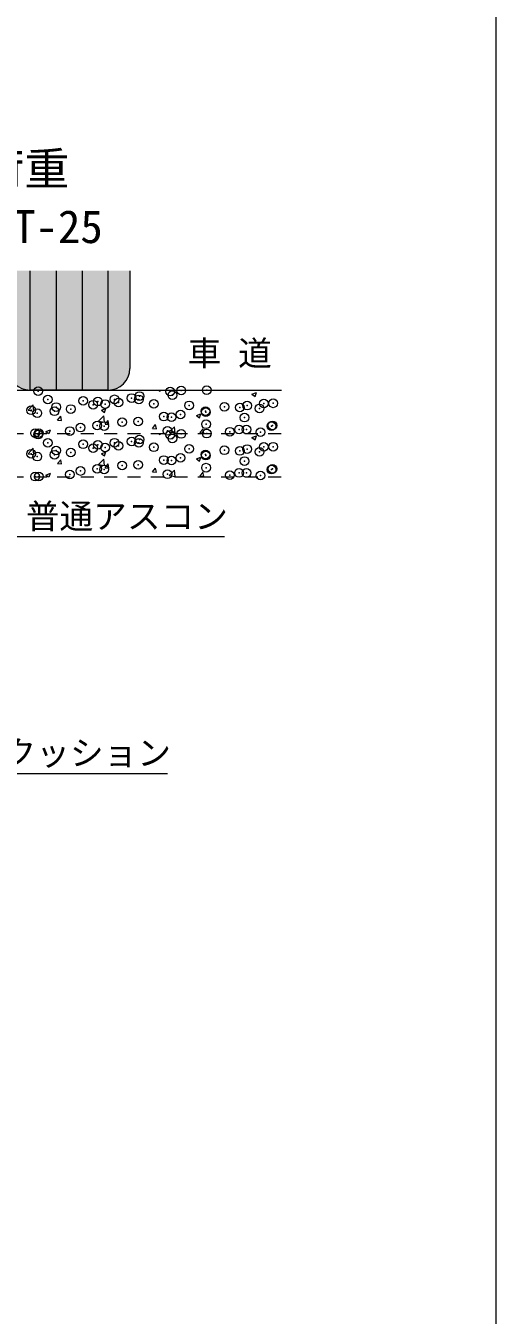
# Model space of a CAD drawing. Units: millimetres at full size; details may follow other scales. Extents: x 80703 to 103503, y 5263 to 15046.
# Drawn here: x 101477 to 102019, y 10155 to 11640 of the extents above; entities that cross this region are included whole.
import ezdxf
from ezdxf.enums import TextEntityAlignment as Align

# ---------------------------------------------------------------- set-up
doc = ezdxf.new("R2010")
doc.units = ezdxf.units.MM
doc.header["$LTSCALE"] = 20
doc.header["$PDMODE"] = 32
doc.header["$PDSIZE"] = 10
doc.linetypes.add('USER1', pattern=[1.35, 0.75, -0.6])
for name, color, linetype, lineweight in [('0_2', 7, 'Continuous', 9), ('寸法線', 7, 'Continuous', 9), ('枠', 5, 'Continuous', 5), ('ﾊｯﾁﾝｸﾞ', 7, 'Continuous', 5)]:
    doc.layers.add(name, color=color, linetype=linetype, lineweight=lineweight)
doc.styles.add('ＭＳ ゴシック', font='')
doc.styles.get('ＭＳ ゴシック').set_extended_font_data('MS Gothic')

msp = doc.modelspace()

# ---------------------------------------------------------------- hatches: boundary and pattern name
at = {"layer": 'ﾊｯﾁﾝｸﾞ'}
msp.add_hatch(color=256, dxfattribs=at).paths.add_polyline_path([(101596.8, 11358.13), (101456.8, 11358.13), (101456.8, 11245.63, 0.41421), (101481.8, 11220.63), (101571.8, 11220.63, 0.41421), (101596.8, 11245.63)])

# ---------------------------------------------------------------- linework, layer by layer
at = {"layer": '0_2', "lineweight": 5}
for p, q in [((101481.8, 11220.63), (101481.8, 11358.13)), ((101511.8, 11358.13), (101511.8, 11220.63)), ((101541.8, 11358.13), (101541.8, 11220.63)), ((101571.8, 11220.63), (101571.8, 11358.13))]:
    msp.add_line(p, q, dxfattribs=at)
at = {"layer": '0_2'}
for p, q in [((101596.8, 11358.13), (101596.8, 11245.63)), ((101571.8, 11220.63), (101481.8, 11220.63))]:
    msp.add_line(p, q, dxfattribs=at)
at = {"layer": '0_2', "lineweight": 20}
msp.add_line((101243.12, 11220.6), (101771.42, 11220.6), dxfattribs=at)
at = {"layer": '0_2', "linetype": 'USER1'}
for p, q in [((101243.12, 11170.6), (101771.42, 11170.6)), ((101243.12, 11120.6), (101771.42, 11120.6))]:
    msp.add_line(p, q, dxfattribs=at)
at = {"layer": '0_2'}
for centre, start, end in [((101481.8, 11245.63), 180, 270), ((101571.8, 11245.63), 270, 0)]:
    msp.add_arc(centre, 25, start, end, dxfattribs=at)
at = {"layer": '寸法線'}
for points in [[(101456.74, 11194.82), (101456.74, 11051.75), (101705.78, 11051.75)], [(101243.12, 10708.6), (101313.45, 10778.92), (101640.3, 10778.92)]]:
    msp.add_lwpolyline(points, dxfattribs=at)
at = {"layer": '枠', "lineweight": 20}
msp.add_line((102019.12, 6188.6), (102019.12, 12908.6), dxfattribs=at)
at = {"layer": 'ﾊｯﾁﾝｸﾞ'}
for p, q in [((101629.86, 11220.6), (101631.73, 11219.33)), ((101631.73, 11219.33), (101632.15, 11220.6)), ((101737.45, 11215.79), (101742.79, 11217.84)), ((101741.24, 11213.23), (101742.79, 11217.84)), ((101479.46, 11197.32), (101485.4, 11203.51)), ((101486.24, 11196.27), (101485.4, 11203.51)), ((101737.45, 11215.79), (101741.24, 11213.23)), ((101479.46, 11197.32), (101486.24, 11196.27)), ((101513.45, 11185.98), (101517.12, 11190.36)), ((101518, 11185.58), (101517.12, 11190.36)), ((101560.79, 11184.71), (101566.72, 11190.89)), ((101563.92, 11197.32), (101569.25, 11199.37)), ((101563.92, 11197.31), (101567.71, 11194.76)), ((101567.56, 11183.66), (101566.72, 11190.89)), ((101567.71, 11194.76), (101569.25, 11199.36)), ((101673.43, 11191.22), (101678.76, 11193.26)), ((101673.43, 11191.21), (101677.22, 11188.65)), ((101677.22, 11188.65), (101678.76, 11193.26)), ((101499.89, 11172.74), (101505.23, 11174.79)), ((101503.82, 11170.6), (101505.23, 11174.79)), ((101513.45, 11185.98), (101518, 11185.58)), ((101560.79, 11184.71), (101567.56, 11183.66)), ((101568.11, 11181.2), (101571.78, 11185.58)), ((101568.11, 11181.2), (101572.66, 11180.8)), ((101572.65, 11180.8), (101571.77, 11185.57)), ((101622.76, 11176.42), (101626.43, 11180.79)), ((101622.76, 11176.42), (101627.32, 11176.02)), ((101627.31, 11176.02), (101626.43, 11180.79)), ((101642.11, 11172.1), (101648.05, 11178.28)), ((101648.89, 11171.05), (101648.04, 11178.28)), ((101677.42, 11171.64), (101681.09, 11176.01)), ((101681.96, 11171.23), (101681.08, 11176.01)), ((101499.89, 11172.74), (101503.07, 11170.6)), ((101629.86, 11170.6), (101631.73, 11169.33)), ((101631.73, 11169.33), (101632.15, 11170.6)), ((101642.11, 11172.1), (101648.89, 11171.05)), ((101677.42, 11171.64), (101681.97, 11171.24)), ((101735.21, 11170.6), (101735.75, 11171.23)), ((101735.85, 11170.6), (101735.74, 11171.23)), ((101737.45, 11165.79), (101742.79, 11167.84)), ((101737.45, 11165.79), (101741.24, 11163.23)), ((101741.24, 11163.23), (101742.79, 11167.84)), ((101479.46, 11147.32), (101485.4, 11153.51)), ((101479.46, 11147.32), (101486.24, 11146.27)), ((101486.24, 11146.27), (101485.4, 11153.51)), ((101563.92, 11147.32), (101569.25, 11149.37)), ((101563.92, 11147.31), (101567.71, 11144.76)), ((101567.71, 11144.76), (101569.25, 11149.36)), ((101673.43, 11141.22), (101678.76, 11143.26)), ((101677.22, 11138.66), (101678.76, 11143.26)), ((101513.45, 11135.98), (101517.12, 11140.36)), ((101513.45, 11135.98), (101518, 11135.58)), ((101518, 11135.58), (101517.12, 11140.36)), ((101560.79, 11134.71), (101566.72, 11140.9)), ((101560.79, 11134.71), (101567.56, 11133.66)), ((101567.56, 11133.66), (101566.72, 11140.89)), ((101568.11, 11131.2), (101571.78, 11135.58)), ((101568.11, 11131.2), (101572.66, 11130.8)), ((101572.65, 11130.8), (101571.77, 11135.58)), ((101622.76, 11126.42), (101626.43, 11130.8)), ((101627.31, 11126.02), (101626.43, 11130.79)), ((101673.43, 11141.21), (101677.22, 11138.66)), ((101499.89, 11122.74), (101505.23, 11124.79)), ((101499.89, 11122.74), (101503.07, 11120.6)), ((101503.82, 11120.6), (101505.23, 11124.79)), ((101622.76, 11126.42), (101627.32, 11126.02)), ((101642.11, 11122.1), (101648.05, 11128.28)), ((101642.11, 11122.1), (101648.89, 11121.05)), ((101648.89, 11121.05), (101648.04, 11128.28)), ((101677.42, 11121.64), (101681.09, 11126.01)), ((101677.42, 11121.64), (101681.97, 11121.24)), ((101681.96, 11121.24), (101681.08, 11126.01)), ((101735.21, 11120.6), (101735.75, 11121.23)), ((101735.85, 11120.6), (101735.74, 11121.23))]:
    msp.add_line(p, q, dxfattribs=at)
for p in [(101491, 11219.28), (101607.92, 11213.74), (101643.27, 11219.04), (101645.75, 11214.75), (101656.05, 11220.07), (101685.33, 11220.46), (101502.3, 11209.84), (101511.86, 11201.09), (101528.56, 11198.79), (101542.98, 11208.12), (101554.39, 11203.78), (101559.99, 11207.43), (101568.14, 11204.5), (101579.06, 11209.94), (101583.66, 11206.4), (101598.83, 11211.41), (101607.26, 11209.87), (101624.34, 11204.68), (101665.01, 11202.96), (101705.69, 11201.25), (101723.52, 11200.46), (101732.06, 11202.67), (101746.37, 11199.53), (101751.13, 11205.18), (101762.01, 11205.34), (101483, 11197.29), (101490.07, 11193.91), (101509.95, 11196.16), (101587.88, 11183.68), (101606.33, 11184.5), (101636, 11190.02), (101644.82, 11189.38), (101655.08, 11192.53), (101683.93, 11196.33), (101684.4, 11195.09), (101729, 11188.83), (101487.47, 11170.9), (101491, 11169.28), (101491.82, 11171.04), (101527.63, 11173.42), (101539.94, 11177.37), (101559.02, 11179.89), (101567.21, 11179.14), (101640.12, 11173.57), (101643.27, 11169.04), (101656.05, 11170.07), (101684.56, 11181.2), (101685.33, 11170.46), (101712.01, 11172.61), (101722.6, 11175.09), (101731.09, 11175.12), (101747.26, 11172.1), (101759.95, 11178.92), (101761.09, 11179.97), (101502.3, 11159.84), (101542.98, 11158.12), (101554.39, 11153.78), (101559.99, 11157.43), (101568.14, 11154.5), (101579.06, 11159.94), (101583.66, 11156.4), (101598.83, 11161.41), (101607.26, 11159.87), (101607.92, 11163.74), (101624.34, 11154.68), (101645.75, 11164.75), (101751.13, 11155.18), (101762.01, 11155.34), (101483, 11147.29), (101490.07, 11143.91), (101509.95, 11146.16), (101511.86, 11151.09), (101528.56, 11148.79), (101636, 11140.02), (101644.82, 11139.38), (101655.08, 11142.53), (101665.01, 11152.96), (101683.93, 11146.33), (101684.4, 11145.1), (101705.69, 11151.25), (101723.52, 11150.46), (101729, 11138.83), (101732.06, 11152.67), (101746.37, 11149.53), (101527.63, 11123.43), (101539.94, 11127.37), (101559.02, 11129.89), (101567.21, 11129.14), (101587.88, 11133.68), (101606.33, 11134.5), (101640.12, 11123.57), (101684.56, 11131.2), (101722.6, 11125.09), (101731.09, 11125.12), (101759.95, 11128.92), (101761.09, 11129.97), (101487.47, 11120.9), (101491.82, 11121.04), (101712.01, 11122.61), (101747.26, 11122.1)]:
    msp.add_point(p, dxfattribs=at)

# ---------------------------------------------------------------- texts
at = {"layer": '0_2', "style": 'ＭＳ ゴシック'}
for s, p in [('輪荷重', (101371.6, 11494.62)), ('縦断 T-25', (101332.75, 11427.95))]:
    msp.add_text(s, height=37.98, dxfattribs=at).set_placement(p, align=Align.TOP_LEFT)
msp.add_text('車 道', height=28.48, dxfattribs=at).set_placement((101663.37, 11240.26), align=Align.BOTTOM_LEFT)
at = {"layer": '寸法線', "style": 'ＭＳ ゴシック'}
for s, p in [('普通アスコン', (101476.74, 11089.42)), ('サンドクッション', (101333.45, 10816.75))]:
    msp.add_text(s, height=28.48, dxfattribs=at).set_placement(p, align=Align.TOP_LEFT)

doc.saveas('drawing.dxf')
